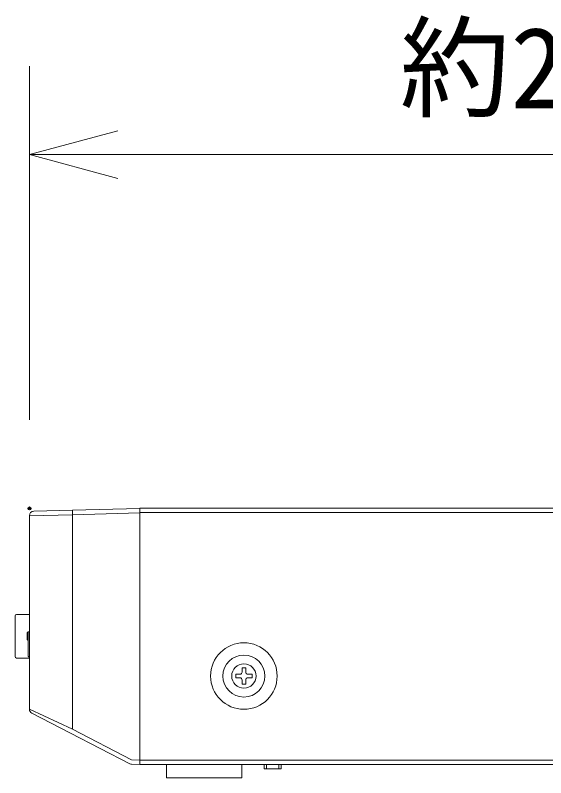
# Model space of a CAD drawing. Units: millimetres, scale not verified. Extents: x -63 to 62, y -56 to 57.
# Drawn here: x 14.94 to 26.94, y 10.32 to 27.57 of the extents above; entities that cross this region are included whole.
import ezdxf
from ezdxf.enums import TextEntityAlignment as Align

# ---------------------------------------------------------------- set-up
doc = ezdxf.new("R2010")
doc.units = ezdxf.units.MM
doc.header["$LTSCALE"] = 0.125
doc.header["$PDMODE"] = 32
doc.header["$PDSIZE"] = 0.0625
for name, color, linetype, lineweight in [('0-0_0', 7, 'Continuous', 18), ('0-5_GAIKEI', 7, 'Continuous', 18), ('0-6_SUNPO', 7, 'Continuous', 18)]:
    doc.layers.add(name, color=color, linetype=linetype, lineweight=lineweight)
doc.layers.add('0-4_DEFPOINTS', color=7, linetype='Continuous')
doc.styles.add('ＭＳ ゴシック', font='')
doc.styles.get('ＭＳ ゴシック').set_extended_font_data('MS Gothic')

# ---------------------------------------------------------------- blocks, each defined once
blk = doc.blocks.new('_OPEN30')
at = {"layer": '0-0_0'}
blk.add_line((0, 0), (-1, 0), dxfattribs=at)
blk.add_lwpolyline([(-1, 0.26795), (0, 0), (-1, -0.26795)], dxfattribs=at)
blk = doc.blocks.new('D6')
at = {"layer": '0-4_DEFPOINTS'}
for p in [(31.4257, 23.0702), (8.4259, 15.0699), (31.4258, 15.0702)]:
    blk.add_point(p, dxfattribs=at)
at = {"layer": '0-6_SUNPO'}
for p, q in [((8.4258, 17.0699), (8.4258, 25.0699)), ((31.4258, 17.0702), (31.4257, 25.0702)), ((10.4258, 23.07), (29.4257, 23.0701))]:
    blk.add_line(p, q, dxfattribs=at)
at = {"layer": '0-6_SUNPO', "xscale": 2, "yscale": 2}
for p, rotation in [((8.4258, 23.0699), 180.00056), ((31.4257, 23.0702), 0.00056)]:
    blk.add_blockref('_OPEN30', p, dxfattribs=dict(at, rotation=rotation))
at = {"layer": '0-6_SUNPO', "style": 'ＭＳ ゴシック'}
blk.add_text('約230', height=1.833, rotation=0.001, dxfattribs=at).set_placement((16.8008, 23.57), align=Align.BOTTOM_LEFT)

msp = doc.modelspace()

# ---------------------------------------------------------------- linework, layer by layer
at = {"layer": '0-5_GAIKEI', "color": 1}
for p, q in [((15.2638, 18.8249), (15.2639, 21.7209)), ((17.7638, 16.3232), (17.7638, 16.4232)), ((16.2377, 16.2732), (15.2638, 16.2503)), ((16.2377, 16.2732), (17.7638, 16.3132)), ((16.2377, 11.4208), (16.2377, 16.2732)), ((17.7638, 16.3232), (38.1638, 16.3232)), ((17.7638, 13.5232), (17.7638, 16.3232)), ((14.9736, 14.015), (15.2638, 14.0176)), ((15.2338, 13.6247), (15.2638, 13.627)), ((15.2338, 13.6123), (15.2338, 13.6247)), ((15.2138, 13.5997), (15.2338, 13.6197)), ((15.2138, 13.5903), (15.2138, 13.5997)), ((15.2138, 13.4466), (15.2138, 13.5903)), ((15.2338, 13.5732), (15.2338, 13.6123)), ((17.7638, 11.5232), (17.7638, 13.5232)), ((15.2138, 13.4466), (15.2338, 13.4266)), ((14.9736, 13.0313), (15.2638, 13.0287)), ((15.2638, 13.0432), (15.2338, 13.0732)), ((20.0738, 12.8082), (20.1138, 12.8082)), ((20.0738, 12.7132), (20.0738, 12.8082)), ((19.9288, 12.6632), (20.0238, 12.6632)), ((19.9288, 12.5832), (19.9288, 12.6632)), ((20.0238, 12.5832), (19.9288, 12.5832)), ((20.0738, 12.4382), (20.0738, 12.5332)), ((20.0738, 12.4382), (20.1138, 12.4382)), ((20.1538, 12.4382), (20.1138, 12.4382)), ((20.1538, 12.4382), (20.1538, 12.5332)), ((15.2638, 11.8745), (16.2377, 11.4208)), ((17.5761, 10.728), (16.2377, 11.4208)), ((17.7638, 10.7232), (17.7638, 11.5232)), ((17.5761, 10.728), (17.7638, 10.7231)), ((17.7638, 10.7232), (38.1438, 10.7232)), ((17.7638, 10.7232), (17.7638, 10.6232)), ((18.3638, 10.6232), (18.3638, 10.3232)), ((20.0638, 10.6232), (20.0638, 10.3232)), ((20.5738, 10.5232), (20.5738, 10.6231)), ((20.6238, 10.5232), (20.5738, 10.5232)), ((20.6238, 10.6232), (20.6238, 10.5232)), ((20.6238, 10.5232), (20.9038, 10.5232)), ((20.9038, 10.6232), (20.9038, 10.5232)), ((20.9538, 10.5232), (20.9038, 10.5232)), ((20.9538, 10.5232), (20.9538, 10.6231)), ((18.3638, 10.3232), (20.0638, 10.3232))]:
    msp.add_line(p, q, dxfattribs=at)
at = {"layer": '0-5_GAIKEI'}
for p, q in [((16.2377, 16.3732), (17.7638, 16.4132)), ((17.7638, 16.4232), (38.1638, 16.4232)), ((15.2638, 11.8745), (15.2638, 16.2503)), ((16.2377, 16.3732), (15.3612, 16.3502)), ((15.3179, 11.7857), (16.1943, 11.332)), ((17.5328, 10.6392), (16.1943, 11.332)), ((17.5761, 10.6281), (17.7638, 10.6232)), ((17.7638, 10.6232), (38.1438, 10.6232))]:
    msp.add_line(p, q, dxfattribs=at)
at = {"layer": '0-5_GAIKEI', "color": 1}
for points in [[(14.9439, 13.985), (14.9439, 13.915), (14.9439, 13.1313), (14.9439, 13.0613)], [(15.2338, 13.5732), (15.2338, 13.3232), (15.2338, 13.0732)], [(20.1538, 12.7132), (20.1538, 12.8082), (20.1138, 12.8082)], [(20.2038, 12.5832), (20.2988, 12.5832), (20.2988, 12.6632), (20.2038, 12.6632)]]:
    msp.add_lwpolyline(points, dxfattribs=at)
for radius in [0.7523, 0.475, 0.275]:
    msp.add_circle((20.1138, 12.6232), radius, dxfattribs=at)
at = {"layer": '0-5_GAIKEI'}
for centre, start, end in [((15.3638, 16.2503), 91.5, 180), ((15.3638, 11.8745), 179.99979, 242.63306), ((17.5787, 10.728), 242.63352, 268.5)]:
    msp.add_arc(centre, 0.1, start, end, dxfattribs=at)
at = {"layer": '0-5_GAIKEI', "color": 1}
for centre, radius, start, end in [((14.9739, 13.985), 0.03, 90.5, 180), ((14.9739, 13.0613), 0.03, 180, 269.5), ((20.0238, 12.7132), 0.05, 270, 0), ((20.2038, 12.7132), 0.05, 180, 270), ((20.0238, 12.5332), 0.05, 0, 90), ((20.2038, 12.5332), 0.05, 90, 180)]:
    msp.add_arc(centre, radius, start, end, dxfattribs=at)
msp.add_ellipse((16.2403, 16.2732), major_axis=(-0.0026, 0.1), ratio=0.026168, start_param=0, end_param=1.5701111, dxfattribs=at)

# ---------------------------------------------------------------- block references
at = {"layer": '0-6_SUNPO'}
msp.add_blockref('D6', (6.8381, 1.346), dxfattribs=at)

doc.saveas('drawing.dxf')
